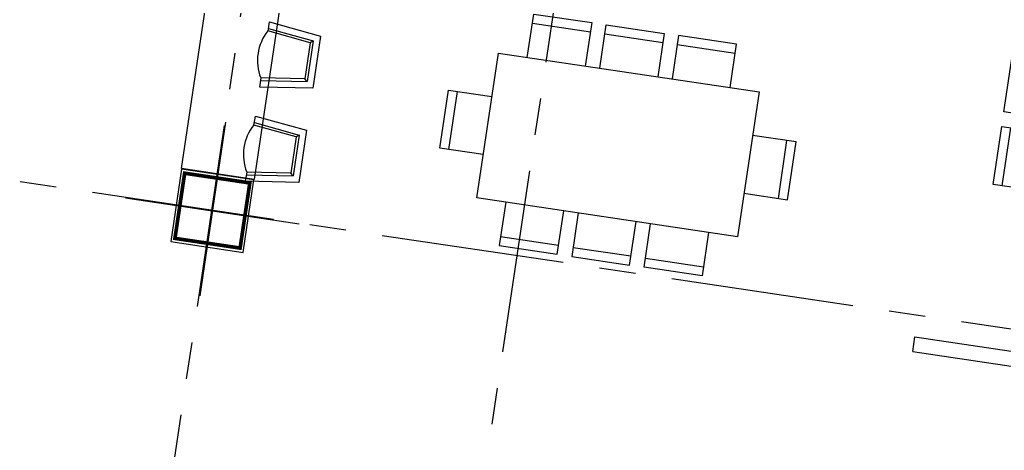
# Model space of a CAD drawing. Header units: millimetres. Extents: x 338 to 506, y 179 to 335.
# Drawn here: x 434.55 to 441.28, y 221.16 to 224.1 of the extents above; entities that cross this region are included whole.
import ezdxf

# ---------------------------------------------------------------- set-up
doc = ezdxf.new("R2010")
doc.units = ezdxf.units.MM
for name, pattern in [('CENTER', [2, 1.25, -0.25, 0.25, -0.25]), ('CONTINUA', [0]), ('DASHED2', [0.375, 0.25, -0.125])]:
    doc.linetypes.add(name, pattern=pattern)
for name, color, linetype in [('COLUMNAS', 252, 'Continuous'), ('CUBIERTA', 254, 'Continuous'), ('EJES-COLUMNAS', 3, 'CENTER'), ('EJES_DE_COLUMNA', 255, 'DASHED2'), ('EQUIPAMENTO', 4, 'Continuous'), ('MUROS', 32, 'Continuous'), ('VENTANA', 5, 'Continuous')]:
    doc.layers.add(name, color=color, linetype=linetype)

# ---------------------------------------------------------------- blocks, each defined once
blk = doc.blocks.new('MESA')
at = {"layer": 'EQUIPAMENTO'}
for p, q in [((-0.7, 0.7375), (-0.3, 0.7375)), ((-0.2, 0.7375), (0.2, 0.7375)), ((0.3, 0.7375), (0.7, 0.7375)), ((0.9, 0.5), (0.9, -0.5)), ((-1.1375, -0.2), (-1.1375, 0.2)), ((1.1375, -0.2), (1.1375, 0.2)), ((-0.7, -0.7375), (-0.3, -0.7375)), ((-0.2, -0.7375), (0.2, -0.7375)), ((0.3, -0.7375), (0.7, -0.7375))]:
    blk.add_line(p, q, dxfattribs=at)
for points in [[(-0.7, 0.5), (-0.7, 0.8), (-0.3, 0.8), (-0.3, 0.5)], [(-0.2, 0.5), (-0.2, 0.8), (0.2, 0.8), (0.2, 0.5)], [(0.7, 0.5), (0.7, 0.8), (0.3, 0.8), (0.3, 0.5)], [(0.9, -0.5), (-0.9, -0.5), (-0.9, 0.5), (0.9, 0.5)], [(-0.9, -0.2), (-1.2, -0.2), (-1.2, 0.2), (-0.9, 0.2)], [(0.9, -0.2), (1.2, -0.2), (1.2, 0.2), (0.9, 0.2)], [(-0.7, -0.5), (-0.7, -0.8), (-0.3, -0.8), (-0.3, -0.5)], [(-0.2, -0.5), (-0.2, -0.8), (0.2, -0.8), (0.2, -0.5)], [(0.7, -0.5), (0.7, -0.8), (0.3, -0.8), (0.3, -0.5)]]:
    blk.add_lwpolyline(points, dxfattribs=at)
blk = doc.blocks.new('EJES_ESTRUCTURALES')
at = {"layer": 'EJES_DE_COLUMNA', "color": 9, "linetype": 'CENTER'}
for p, q in [((678.14128, 131.2663), (678.14128, 199.7363)), ((661.47768, 151.69228), (759.37077, 151.6963)), ((661.47768, 149.58228), (759.37077, 149.5863))]:
    blk.add_line(p, q, dxfattribs=at)
blk = doc.blocks.new('COLUMNAS')
at = {"layer": 'COLUMNAS', "color": 6}
blk.add_lwpolyline([(-600.3937, 175.771), (-600.3937, 175.271), (-599.8937, 175.271), (-599.8937, 175.771), (-600.3937, 175.771)], dxfattribs=at)
at = {"layer": 'COLUMNAS', "color": 6, "const_width": 0.025}
blk.add_lwpolyline([(-599.9178, 175.296), (-599.9178, 175.746), (-600.3679, 175.746), (-600.3679, 175.296)], close=True, dxfattribs=at)
at = {"layer": 'EJES-COLUMNAS'}
for p, q in [((-600.1437, 176.121), (-600.1437, 174.921)), ((-599.5315, 175.521), (-600.7315, 175.521)), ((-599.5315, 175.521), (-600.7315, 175.521))]:
    blk.add_line(p, q, dxfattribs=at)
blk = doc.blocks.new('A$C7152A42C')
at = {"layer": 'EQUIPAMENTO', "linetype": 'CONTINUA'}
for p, q in [((47.51695, 55.89273), (47.2357, 55.89273)), ((47.50106, 55.91073), (47.25159, 55.91073)), ((48.16695, 55.89273), (47.8857, 55.89273)), ((48.15106, 55.91073), (47.90159, 55.91073))]:
    blk.add_line(p, q, dxfattribs=at)
blk.add_lwpolyline([(47.17213, 56.65272), (52.93287, 56.65272), (52.93287, 56.15272), (47.17213, 56.15272)], close=True, dxfattribs=at)
for points in [[(47.53819, 56.20773), (47.60133, 56.20773), (47.55632, 55.84771), (47.19633, 55.84771), (47.15133, 56.20773), (47.21447, 56.20773)], [(47.19633, 56.20773), (47.2357, 55.89273), (47.25159, 55.91073), (47.21419, 56.20996)], [(47.55632, 56.20773), (47.51695, 55.89273), (47.50106, 55.91073), (47.53846, 56.20996)], [(48.18818, 56.20773), (48.25132, 56.20773), (48.20632, 55.84771), (47.84633, 55.84771), (47.80133, 56.20773), (47.86446, 56.20773)], [(47.84633, 56.20773), (47.8857, 55.89273), (47.90159, 55.91073), (47.86419, 56.20996)], [(48.20632, 56.20773), (48.16695, 55.89273), (48.15106, 55.91073), (48.18846, 56.20996)]]:
    blk.add_lwpolyline(points, dxfattribs=at)
for centre in [(47.37633, 55.92399), (48.02632, 55.92399)]:
    blk.add_arc(centre, 0.32873, 60.446865, 119.553041, dxfattribs=at)
at = {"layer": 'VENTANA'}
for p, q in [((46.67213, 51.52947), (46.67213, 49.22022)), ((46.67213, 51.52947), (46.77213, 51.52947)), ((46.77213, 51.52947), (46.77213, 49.32022))]:
    blk.add_line(p, q, dxfattribs=at)
at = {"rotation": 270}
blk.add_blockref('MESA', (47.77085, 53.72947), dxfattribs=at)
blk.add_blockref('MESA', (48.58174, 50.35486))
at = {"layer": 'CUBIERTA'}
blk.add_blockref('COLUMNAS', (647.06158, -119.11823), dxfattribs=at)
at = {"layer": 'EJES_DE_COLUMNA'}
blk.add_blockref('EJES_ESTRUCTURALES', (-631.22088, -95.28525), dxfattribs=at)

msp = doc.modelspace()

# ---------------------------------------------------------------- block references
at = {"layer": 'MUROS', "color": 32, "rotation": 81.53046525965426}
msp.add_blockref('A$C7152A42C', (484.7482, 168.0844), dxfattribs=at)

doc.saveas('drawing.dxf')
